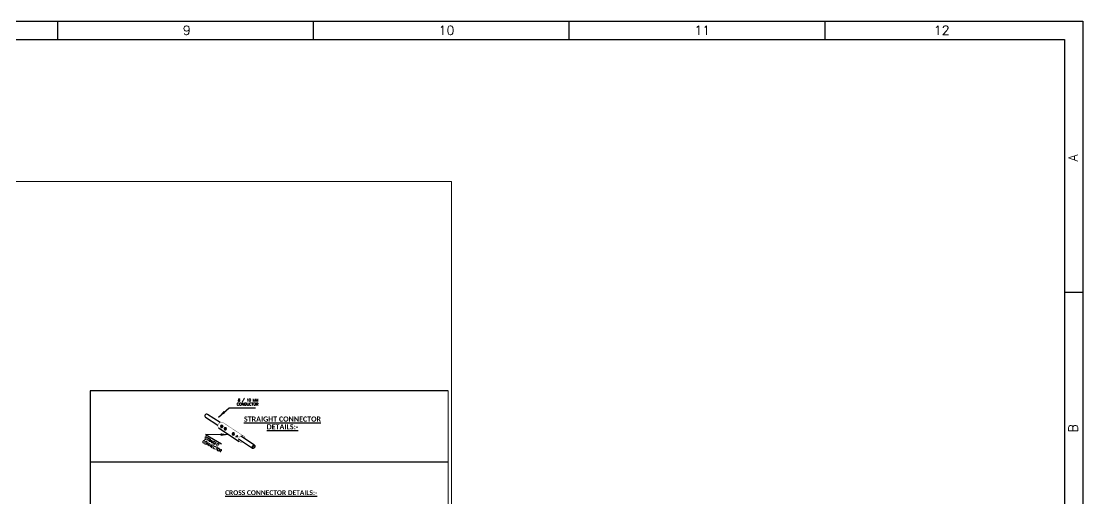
# Model space of a CAD drawing. Header units: millimetres. Extents: x 591978 to 1200763, y 19941 to 205918.
# Drawn here: x 1135797 to 1200763, y 123546 to 152811 of the extents above; entities that cross this region are included whole.
import ezdxf

# ---------------------------------------------------------------- set-up
doc = ezdxf.new("R2010")
doc.units = ezdxf.units.MM
doc.header["$LTSCALE"] = 790
doc.header["$MEASUREMENT"] = 0
doc.layers.add('BA-Dim', color=5, linetype='Continuous')
doc.layers.add('LPS-CAPE', color=7, linetype='Continuous')
doc.layers.add('Parapet', color=240, linetype='Continuous', lineweight=0)
doc.styles.add('ROMANS', font='romans.shx')
doc.dimstyles.new('s-100', dxfattribs={"dimscale": 100, "dimtxt": 2, "dimasz": 2, "dimexe": 1.25, "dimexo": 0.625, "dimtad": 1, "dimdec": 0, "dimtxsty": 'ROMANS', "dimcen": 2, "dimclrd": 5, "dimclre": 5, "dimclrt": 7, "dimadec": 1, "dimazin": 0, "dimtm": 1e-09, "dimtfac": 1, "dimtdec": 0, "dimtmove": 0, "dimatfit": 3, "dimfxl": 1, "dimarcsym": 0})

# ---------------------------------------------------------------- blocks, each defined once
blk = doc.blocks.new('SSQQ')
for p, q in [((1489513.91, -272491.85), (1489513.91, -272496.85)), ((1489583.91, -272496.85), (1489583.91, -272491.85)), ((1489653.91, -272496.85), (1489653.91, -272491.85)), ((1489723.91, -272496.85), (1489723.91, -272491.85)), ((1489789.41, -272566.1), (1489794.41, -272566.1))]:
    blk.add_line(p, q)
for points in [[(1489794.41, -273085.85), (1488953.41, -273085.85), (1488953.41, -272491.85), (1489794.41, -272491.85)], [(1489789.41, -273080.85), (1488958.41, -273080.85), (1488958.41, -272496.85), (1489789.41, -272496.85)]]:
    blk.add_lwpolyline(points, close=True)
at = {"style": 'ROMANS'}
for s, p in [('9', (1489548.19, -272495.57)), ('10', (1489618.19, -272495.57)), ('11', (1489688.19, -272495.57)), ('12', (1489753.69, -272495.57))]:
    blk.add_text(s, height=2.5, dxfattribs=at).set_placement(p)
for s, p in [('A', (1489793.03, -272530.25)), ('B', (1489793.03, -272604.5))]:
    blk.add_text(s, height=2.5, rotation=90, dxfattribs=at).set_placement(p)

msp = doc.modelspace()

# ---------------------------------------------------------------- linework, layer by layer
at = {"color": 0, "lineweight": 20}
msp.add_lwpolyline([(1017498.5, 142982.5), (1162135, 142982.5), (1162135, 46800), (1017498.5, 46800)], close=True, dxfattribs=at)
at = {"layer": 'BA-Dim', "color": 0}
for p, q in [((1161926, 130167.4, 0), (1140025, 130167.4, 0)), ((1140025, 130167.4, 0), (1140025, 56047, 0)), ((1161926, 125797.4, 0), (1140025, 125797.4, 0))]:
    msp.add_line(p, q, dxfattribs=at)
at = {"layer": 'LPS-CAPE', "color": 30}
for p, q in [((1147966.6, 128211.1), (1147195.3, 128717.8)), ((1147835.4, 128030.6), (1147074.2, 128533.7)), ((1150072.7, 126827.4), (1149226.8, 127383.1)), ((1149956, 126628.9), (1149097.5, 127196.3))]:
    msp.add_line(p, q, dxfattribs=at)
at = {"layer": 'LPS-CAPE', "color": 6, "linetype": 'ByBlock', "lineweight": -3}
for p, q in [((1148042.1, 128060.4), (1147991.3, 127999.1)), ((1147991.3, 127999.1), (1148019.1, 127924.4)), ((1148000.3, 127974.8), (1148129.7, 128022.9)), ((1148006.4, 127958.5), (1148135.7, 128006.5)), ((1148120.7, 128047.1), (1148042.1, 128060.4)), ((1148148.4, 127972.5), (1148120.7, 128047.1)), ((1147867.8, 127888.7), (1149130.5, 127061.9)), ((1148019.1, 127924.4), (1148097.6, 127911.1)), ((1148097.6, 127911.1), (1148148.4, 127972.5)), ((1148262.1, 127916.4), (1148211.3, 127855.1)), ((1148211.3, 127855.1), (1148239, 127780.4)), ((1148220.3, 127830.8), (1148349.6, 127878.8)), ((1148226.4, 127814.5), (1148355.7, 127862.5)), ((1148239, 127780.4), (1148317.5, 127767.1)), ((1148340.6, 127903.1), (1148262.1, 127916.4)), ((1148317.5, 127767.1), (1148368.3, 127828.4)), ((1148368.3, 127828.4), (1148340.6, 127903.1)), ((1148749.1, 127597.5), (1148698.3, 127536.2)), ((1148698.3, 127536.2), (1148726, 127461.5)), ((1148707.3, 127511.9), (1148836.6, 127559.9)), ((1148713.4, 127495.6), (1148842.7, 127543.6)), ((1148726, 127461.5), (1148804.6, 127448.2)), ((1148827.6, 127584.2), (1148749.1, 127597.5)), ((1148804.6, 127448.2), (1148855.4, 127509.5)), ((1148855.4, 127509.5), (1148827.6, 127584.2)), ((1148933.3, 127351.5), (1149062.7, 127399.6))]:
    msp.add_line(p, q, dxfattribs=at)
at = {"layer": 'LPS-CAPE', "color": 6, "linetype": 'ByBlock', "lineweight": -3, "const_width": 20, "elevation": 0}
for points in [[(1148204.6, 128175.8, 0.8599193), (1147867.8, 127888.7)], [(1149467.4, 127349, 0.8599193), (1149130.5, 127061.9)], [(1149494.1, 127207.5, 0.163898), (1149467.4, 127349)], [(1149130.5, 127061.9, 0.2657441), (1149351.9, 127028.1, 0.2657441)]]:
    msp.add_lwpolyline(points, format="xyb", dxfattribs=at)
at = {"layer": 'LPS-CAPE', "color": 6, "linetype": 'ByBlock', "lineweight": -3, "elevation": 0}
for points, const_width in [([(1148204.6, 128175.8), (1149467.4, 127349)], 20), ([(1147867.8, 127888.7), (1149130.5, 127061.9)], 20), ([(1148927.3, 127367.9), (1149056.6, 127415.9)], 10)]:
    msp.add_lwpolyline(points, dxfattribs=dict(at, const_width=const_width))
at = {"layer": 'LPS-CAPE', "color": 6, "linetype": 'ByBlock', "lineweight": -3, "const_width": 20, "elevation": 0}
msp.add_lwpolyline([(1149024.5, 127304.2), (1149075.3, 127365.5), (1149047.6, 127440.2), (1148969.1, 127453.5), (1148918.3, 127392.2), (1148946, 127317.5)], close=True, dxfattribs=at)
at = {"layer": 'LPS-CAPE', "color": 30, "elevation": 0}
msp.add_lwpolyline([(1149934.5, 126646.2), (1149929.3, 126682.2), (1149929.8, 126691.3), (1149930.3, 126700.1), (1149933.2, 126718.6), (1149938.9, 126730.8), (1149944.3, 126753), (1149955.7, 126772.3), (1149973.5, 126793.9), (1149982.3, 126804.6), (1149994.7, 126819.5), (1150016.1, 126826.8), (1150030.2, 126831.5), (1150042.3, 126835.6), (1150048.2, 126837.5), (1150058.2, 126836.8), (1150068.3, 126833.7), (1150073.9, 126831.9), (1150081, 126820.7), (1150082.7, 126818.2), (1150087.4, 126815.4), (1150091.3, 126802.6), (1150093.2, 126786.3), (1150094.4, 126776.3), (1150094.7, 126759.6), (1150095, 126742.9), (1150092.3, 126730.6), (1150089, 126715.1), (1150080, 126699), (1150074.6, 126689.2), (1150060.1, 126669.9), (1150039.8, 126649.2), (1150020.9, 126639.9), (1150004, 126631.5), (1149989.9, 126623.1), (1149967.3, 126623.4), (1149956, 126628.9)], close=True, dxfattribs=at)
msp.add_lwpolyline([(1150012.4, 126635.7), (1149995.2, 126639.8), (1149977.8, 126654.1), (1149973.8, 126673.8), (1149975.5, 126704.7), (1149976.3, 126720.4), (1149986.7, 126742), (1150001.6, 126761), (1150021.1, 126778.6), (1150033.1, 126789.4), (1150055.4, 126795.5), (1150073.1, 126793.8), (1150085.6, 126782), (1150094.4, 126773.7)], dxfattribs=at)
at = {"layer": 'LPS-CAPE', "color": 30}
msp.add_arc((1147142.4, 128620.7), 110.5, 61.429354, 231.933177, dxfattribs=at)
at = {"layer": 'Parapet', "color": 0, "linetype": 'Continuous', "lineweight": 20, "ltscale": 10000000.0}
msp.add_line((1161926, 130167.4, 0), (1161926, 56047, 0), dxfattribs=at)

# ---------------------------------------------------------------- block references
at = {"color": 0, "lineweight": 9, "xscale": 223.6875882731784, "yscale": 223.6875882731784, "zscale": 223.6875882731784}
msp.add_blockref('SSQQ', (-332047756.1, 61105855.1), dxfattribs=at)

# ---------------------------------------------------------------- texts
at = {"layer": 'LPS-CAPE', "color": 0, "attachment_point": 3, "line_spacing_factor": 0.9, "style": 'ROMANS'}
for s, insert, char_height, width in [('8 / 10 MM \\PCONDUCTOR', (1150309.2, 129676.5), 164, 3303.966), ('\\pxqc;{\\fCalibri|b1|i0|c0|p34;\\LSTRAIGHT CONNECTOR \\PDETAILS:-}', (1154400.1, 128589.4, 539.6), 316.222, 5230.789), ('\\pxql;{\\fCalibri|b1|i0|c0|p34;\\LCROSS CONNECTOR DETAILS:-}', (1155804.8, 124070.5, 503.4), 295.05, 7532.046)]:
    msp.add_mtext(s, dxfattribs=dict(at, insert=insert, char_height=char_height, width=width))
at = {"layer": 'LPS-CAPE', "color": 0, "insert": (1150100.4, 125742.7), "char_height": 164.002, "width": 3447.815, "attachment_point": 3, "rotation": 331.958699, "line_spacing_factor": 0.9, "style": 'ROMANS'}
msp.add_mtext('\\pxql;STRAIGHT \\PCONNECTOR', dxfattribs=at)

# ---------------------------------------------------------------- leaders
at = {"layer": 'LPS-CAPE', "color": 7, "ltscale": 3}
for points in [[(1147861.3, 128549.7, 0), (1148531.4, 129113.6, 0), (1150134, 129112.3, 0)], [(1148499.2, 127475.3, 0), (1147074.4, 127487.2, 0), (1148054.3, 126912.9, 0)]]:
    msp.add_leader(points, dimstyle='s-100', override={"dimasz": 5, "dimtad": 0, "dimclrd": 7, "dimfxl": 0.02, "dimarcsym": 1}, dxfattribs=at)

doc.saveas('drawing.dxf')
